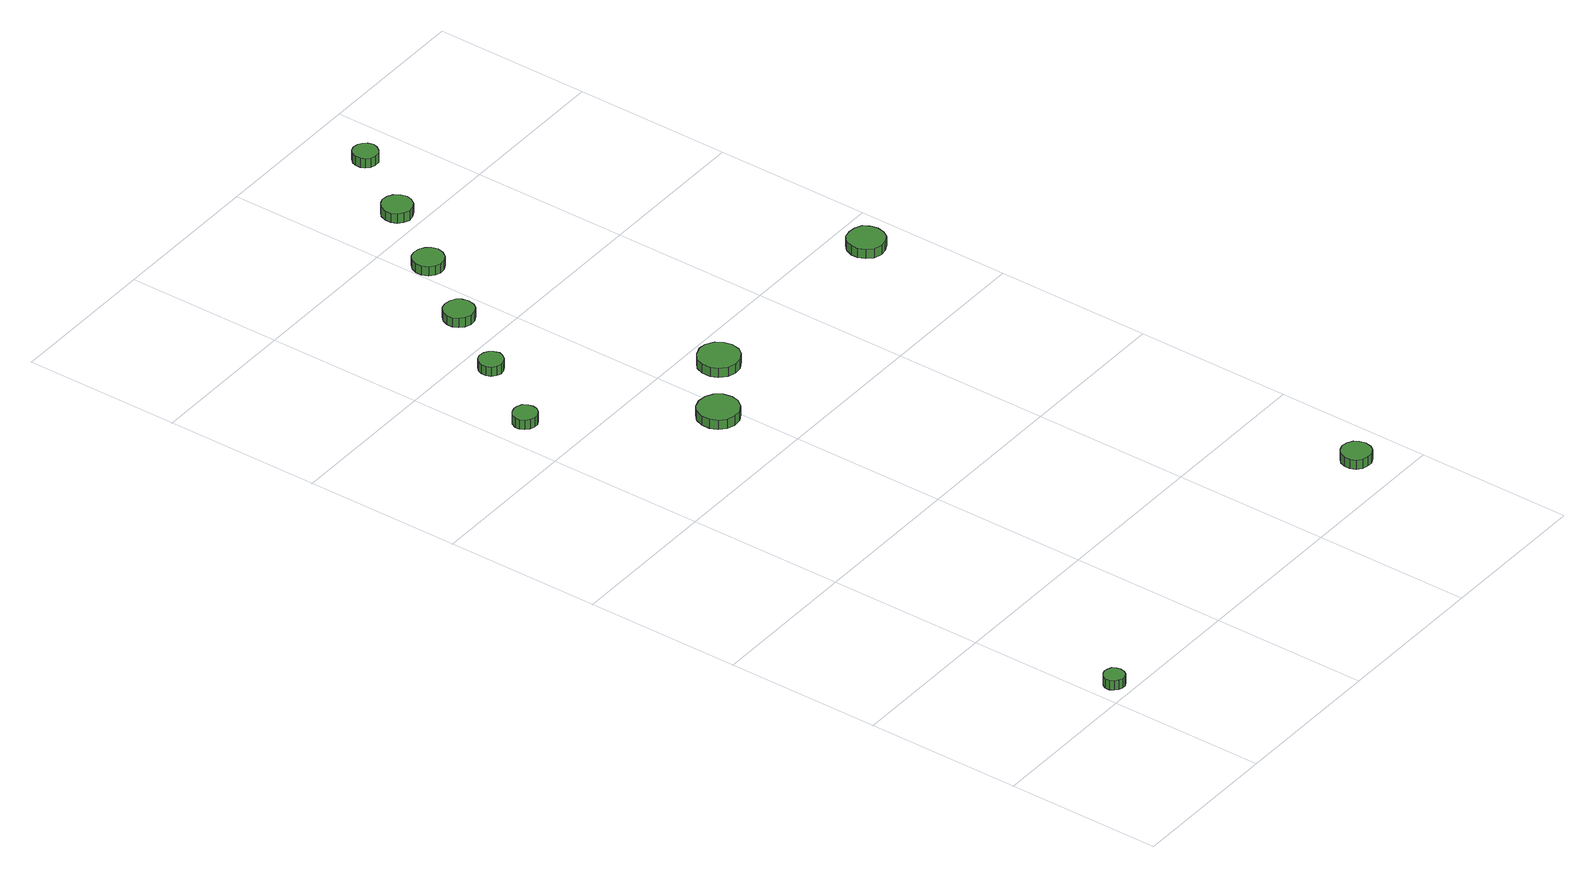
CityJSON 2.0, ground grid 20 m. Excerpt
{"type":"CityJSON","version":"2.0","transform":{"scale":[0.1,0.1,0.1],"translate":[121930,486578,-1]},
"CityObjects":{
"tree1":{"type":"SolitaryVegetationObject","attributes":{"function":"something"},"geometry":[{"type":"MultiSurface","lod":"1","boundaries":[[[0,1,2,3,4,5,6,7,8,9,10,11,12,13,14]],[[15,16,17,18,19,20,21,22,23,24,25,26,27,28,29]],[[0,29,28,1]],[[1,28,27,2]],[[2,27,26,3]],[[3,26,25,4]],[[4,25,24,5]],[[5,24,23,6]],[[6,23,22,7]],[[7,22,21,8]],[[8,21,20,9]],[[9,20,19,10]],[[10,19,18,11]],[[11,18,17,12]],[[12,17,16,13]],[[13,16,15,14]],[[14,15,29,0]]]}]},
"tree2":{"type":"SolitaryVegetationObject","attributes":{"function":"something"},"geometry":[{"type":"MultiSurface","lod":"1","boundaries":[[[30,31,32,33,34,35,36,37,38,39,40,41,42,43,44]],[[45,46,47,48,49,50,51,52,53,54,55,56,57,58,59]],[[30,59,58,31]],[[31,58,57,32]],[[32,57,56,33]],[[33,56,55,34]],[[34,55,54,35]],[[35,54,53,36]],[[36,53,52,37]],[[37,52,51,38]],[[38,51,50,39]],[[39,50,49,40]],[[40,49,48,41]],[[41,48,47,42]],[[42,47,46,43]],[[43,46,45,44]],[[44,45,59,30]]]}]},
"tree3":{"type":"SolitaryVegetationObject","attributes":{"function":"something"},"geometry":[{"type":"MultiSurface","lod":"1","boundaries":[[[60,61,62,63,64,65,66,67,68,69,70,71,72,73,74]],[[75,76,77,78,79,80,81,82,83,84,85,86,87,88,89]],[[60,89,88,61]],[[61,88,87,62]],[[62,87,86,63]],[[63,86,85,64]],[[64,85,84,65]],[[65,84,83,66]],[[66,83,82,67]],[[67,82,81,68]],[[68,81,80,69]],[[69,80,79,70]],[[70,79,78,71]],[[71,78,77,72]],[[72,77,76,73]],[[73,76,75,74]],[[74,75,89,60]]]}]},
"tree4":{"type":"SolitaryVegetationObject","attributes":{"function":"something"},"geometry":[{"type":"MultiSurface","lod":"1","boundaries":[[[90,91,92,93,94,95,96,97,98,99,100,101,102,103,104]],[[105,106,107,108,109,110,111,112,113,114,115,116,117,118,119]],[[90,119,118,91]],[[91,118,117,92]],[[92,117,116,93]],[[93,116,115,94]],[[94,115,114,95]],[[95,114,113,96]],[[96,113,112,97]],[[97,112,111,98]],[[98,111,110,99]],[[99,110,109,100]],[[100,109,108,101]],[[101,108,107,102]],[[102,107,106,103]],[[103,106,105,104]],[[104,105,119,90]]]}]},
"tree5":{"type":"SolitaryVegetationObject","attributes":{"function":"something"},"geometry":[{"type":"MultiSurface","lod":"1","boundaries":[[[120,121,122,123,124,125,126,127,128,129,130,131,132,133,134]],[[135,136,137,138,139,140,141,142,143,144,145,146,147,148,149]],[[120,149,148,121]],[[121,148,147,122]],[[122,147,146,123]],[[123,146,145,124]],[[124,145,144,125]],[[125,144,143,126]],[[126,143,142,127]],[[127,142,141,128]],[[128,141,140,129]],[[129,140,139,130]],[[130,139,138,131]],[[131,138,137,132]],[[132,137,136,133]],[[133,136,135,134]],[[134,135,149,120]]]}]},
"tree6":{"type":"SolitaryVegetationObject","attributes":{"function":"something"},"geometry":[{"type":"MultiSurface","lod":"1","boundaries":[[[150,151,152,153,154,155,156,157,158,159,160,161,162,163,164]],[[165,166,167,168,169,170,171,172,173,174,175,176,177,178,179]],[[150,179,178,151]],[[151,178,177,152]],[[152,177,176,153]],[[153,176,175,154]],[[154,175,174,155]],[[155,174,173,156]],[[156,173,172,157]],[[157,172,171,158]],[[158,171,170,159]],[[159,170,169,160]],[[160,169,168,161]],[[161,168,167,162]],[[162,167,166,163]],[[163,166,165,164]],[[164,165,179,150]]]}]},
"tree7":{"type":"SolitaryVegetationObject","attributes":{"function":"something"},"geometry":[{"type":"MultiSurface","lod":"1","boundaries":[[[180,181,182,183,184,185,186,187,188,189,190,191,192,193,194]],[[195,196,197,198,199,200,201,202,203,204,205,206,207,208,209]],[[180,209,208,181]],[[181,208,207,182]],[[182,207,206,183]],[[183,206,205,184]],[[184,205,204,185]],[[185,204,203,186]],[[186,203,202,187]],[[187,202,201,188]],[[188,201,200,189]],[[189,200,199,190]],[[190,199,198,191]],[[191,198,197,192]],[[192,197,196,193]],[[193,196,195,194]],[[194,195,209,180]]]}]},
"tree8":{"type":"SolitaryVegetationObject","attributes":{"function":"something"},"geometry":[{"type":"MultiSurface","lod":"1","boundaries":[[[210,211,212,213,214,215,216,217,218,219,220,221,222,223,224]],[[225,226,227,228,229,230,231,232,233,234,235,236,237,238,239]],[[210,239,238,211]],[[211,238,237,212]],[[212,237,236,213]],[[213,236,235,214]],[[214,235,234,215]],[[215,234,233,216]],[[216,233,232,217]],[[217,232,231,218]],[[218,231,230,219]],[[219,230,229,220]],[[220,229,228,221]],[[221,228,227,222]],[[222,227,226,223]],[[223,226,225,224]],[[224,225,239,210]]]}]},
"tree9":{"type":"SolitaryVegetationObject","attributes":{"function":"something"},"geometry":[{"type":"MultiSurface","lod":"1","boundaries":[[[240,241,242,243,244,245,246,247,248,249,250,251,252,253,254]],[[255,256,257,258,259,260,261,262,263,264,265,266,267,268,269]],[[240,269,268,241]],[[241,268,267,242]],[[242,267,266,243]],[[243,266,265,244]],[[244,265,264,245]],[[245,264,263,246]],[[246,263,262,247]],[[247,262,261,248]],[[248,261,260,249]],[[249,260,259,250]],[[250,259,258,251]],[[251,258,257,252]],[[252,257,256,253]],[[253,256,255,254]],[[254,255,269,240]]]}]},
"tree10":{"type":"SolitaryVegetationObject","attributes":{"function":"something"},"geometry":[{"type":"MultiSurface","lod":"1","boundaries":[[[270,271,272,273,274,275,276,277,278,279,280,281,282,283,284]],[[285,286,287,288,289,290,291,292,293,294,295,296,297,298,299]],[[270,299,298,271]],[[271,298,297,272]],[[272,297,296,273]],[[273,296,295,274]],[[274,295,294,275]],[[275,294,293,276]],[[276,293,292,277]],[[277,292,291,278]],[[278,291,290,279]],[[279,290,289,280]],[[280,289,288,281]],[[281,288,287,282]],[[282,287,286,283]],[[283,286,285,284]],[[284,285,299,270]]]}]},
"tree11":{"type":"SolitaryVegetationObject","attributes":{"function":"something"},"geometry":[{"type":"MultiSurface","lod":"1","boundaries":[[[300,301,302,303,304,305,306,307,308,309,310,311,312,313,314]],[[315,316,317,318,319,320,321,322,323,324,325,326,327,328,329]],[[300,329,328,301]],[[301,328,327,302]],[[302,327,326,303]],[[303,326,325,304]],[[304,325,324,305]],[[305,324,323,306]],[[306,323,322,307]],[[307,322,321,308]],[[308,321,320,309]],[[309,320,319,310]],[[310,319,318,311]],[[311,318,317,312]],[[312,317,316,313]],[[313,316,315,314]],[[314,315,329,300]]]}]}
},
"vertices":[
[30,15,30],[29,20,30],[26,25,30],[21,27,30],[16,28,30],[11,26,30],[7,23,30],[4,18,30],[4,12,30],[7,7,30],[11,4,30],[16,2,30],[21,2,30],[26,5,30],[29,10,30],[29,10,17],[26,5,17],[21,2,17],[16,2,17],[11,4,17],[7,7,17],[4,12,17],[4,18,17],[7,23,17],[11,26,17],[16,28,17],[21,27,17],[26,25,17],[29,20,17],[30,15,17],
[48,866,27],[47,872,27],[43,878,27],[37,881,27],[31,881,27],[25,879,27],[20,875,27],[17,869,27],[17,863,27],[20,857,27],[25,853,27],[31,851,27],[37,851,27],[43,855,27],[47,860,27],[47,860,14],[43,855,14],[37,851,14],[31,851,14],[25,853,14],[20,857,14],[17,863,14],[17,869,14],[20,875,14],[25,879,14],[31,881,14],[37,881,14],[43,878,14],[47,872,14],[48,866,14],
[194,689,31],[192,700,31],[185,709,31],[176,714,31],[165,715,31],[155,712,31],[147,705,31],[143,695,31],[143,684,31],[147,674,31],[155,667,31],[165,664,31],[176,665,31],[185,670,31],[192,679,31],[192,679,18],[185,670,18],[176,665,18],[165,664,18],[155,667,18],[147,674,18],[143,684,18],[143,695,18],[147,705,18],[155,712,18],[165,715,18],[176,714,18],[185,709,18],[192,700,18],[194,689,18],
[113,961,24],[111,968,24],[107,973,24],[102,976,24],[95,977,24],[89,975,24],[84,970,24],[82,965,24],[82,958,24],[84,952,24],[89,948,24],[95,946,24],[102,947,24],[107,950,24],[111,955,24],[111,955,11],[107,950,11],[102,947,11],[95,946,11],[89,948,11],[84,952,11],[82,958,11],[82,965,11],[84,970,11],[89,975,11],[95,977,11],[102,976,11],[107,973,11],[111,968,11],[113,961,11],
[176,1051,22],[174,1059,22],[170,1065,22],[163,1069,22],[155,1070,22],[147,1068,22],[141,1062,22],[138,1055,22],[138,1047,22],[141,1040,22],[147,1035,22],[155,1032,22],[163,1033,22],[170,1037,22],[174,1043,22],[174,1043,9],[170,1037,9],[163,1033,9],[155,1032,9],[147,1035,9],[141,1040,9],[138,1047,9],[138,1055,9],[141,1062,9],[147,1068,9],[155,1070,9],[163,1069,9],[170,1065,9],[174,1059,9],[176,1051,9],
[276,749,31],[274,759,31],[268,768,31],[258,774,31],[248,775,31],[237,771,31],[229,764,31],[225,754,31],[225,743,31],[229,734,31],[237,726,31],[248,723,31],[258,724,31],[268,730,31],[274,738,31],[274,738,18],[268,730,18],[258,724,18],[248,723,18],[237,726,18],[229,734,18],[225,743,18],[225,754,18],[229,764,18],[237,771,18],[248,775,18],[258,774,18],[268,768,18],[274,759,18],[276,749,18],
[239,1141,20],[237,1149,20],[232,1155,20],[225,1159,20],[217,1160,20],[210,1158,20],[204,1152,20],[201,1145,20],[201,1137,20],[204,1129,20],[210,1124,20],[217,1121,20],[225,1122,20],[232,1126,20],[237,1133,20],[237,1133,7],[232,1126,7],[225,1122,7],[217,1121,7],[210,1124,7],[204,1129,7],[201,1137,7],[201,1145,7],[204,1152,7],[210,1158,7],[217,1160,7],[225,1159,7],[232,1155,7],[237,1149,7],[239,1141,7],
[566,57,18],[564,65,18],[560,71,18],[553,75,18],[545,76,18],[538,73,18],[532,68,18],[529,61,18],[529,53,18],[532,46,18],[538,41,18],[545,39,18],[553,39,18],[560,43,18],[564,49,18],[564,49,5],[560,43,5],[553,39,5],[545,39,5],[538,41,5],[532,46,5],[529,53,5],[529,61,5],[532,68,5],[538,73,5],[545,76,5],[553,75,5],[560,71,5],[564,65,5],[566,57,5],
[301,1230,20],[299,1238,20],[294,1245,20],[287,1249,20],[279,1250,20],[272,1247,20],[266,1242,20],[263,1234,20],[263,1226,20],[266,1219,20],[272,1214,20],[279,1211,20],[287,1212,20],[294,1216,20],[299,1223,20],[299,1223,7],[294,1216,7],[287,1212,7],[279,1211,7],[272,1214,7],[266,1219,7],[263,1226,7],[263,1234,7],[266,1242,7],[272,1247,7],[279,1250,7],[287,1249,7],[294,1245,7],[299,1238,7],[301,1230,7],
[360,1321,20],[358,1328,20],[354,1333,20],[349,1336,20],[342,1337,20],[336,1335,20],[331,1330,20],[329,1325,20],[329,1318,20],[331,1312,20],[336,1308,20],[342,1306,20],[349,1306,20],[354,1310,20],[358,1315,20],[358,1315,7],[354,1310,7],[349,1306,7],[342,1306,7],[336,1308,7],[331,1312,7],[329,1318,7],[329,1325,7],[331,1330,7],[336,1335,7],[342,1337,7],[349,1336,7],[354,1333,7],[358,1328,7],[360,1321,7],
[564,751,26],[562,761,26],[557,769,26],[548,773,26],[539,774,26],[529,772,26],[522,765,26],[518,756,26],[518,747,26],[522,738,26],[529,731,26],[539,728,26],[548,729,26],[557,734,26],[562,742,26],[562,742,13],[557,734,13],[548,729,13],[539,728,13],[529,731,13],[522,738,13],[518,747,13],[518,756,13],[522,765,13],[529,772,13],[539,774,13],[548,773,13],[557,769,13],[562,761,13],[564,751,13]
]}
